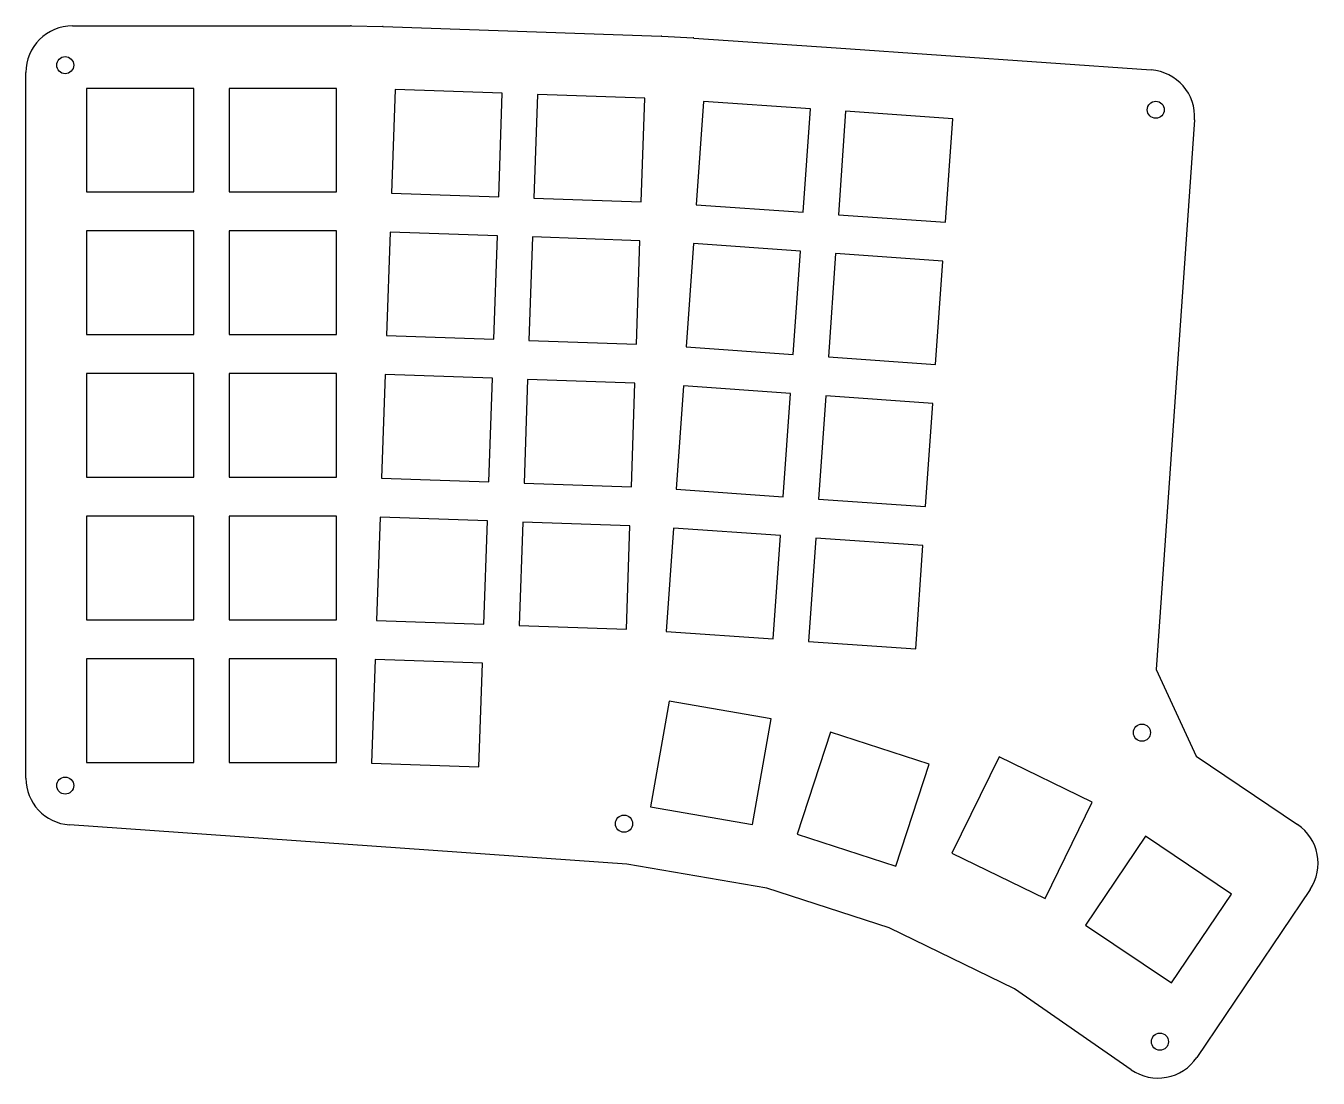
# Model space of a CAD drawing. Header units: millimetres. Extents: x 35 to 209, y -199 to -58.
import ezdxf

# ---------------------------------------------------------------- set-up
doc = ezdxf.new("R2010")
doc.units = ezdxf.units.MM

msp = doc.modelspace()

# ---------------------------------------------------------------- linework, layer by layer
for p, q in [((40.9, -57.8), (78.3, -57.8)), ((78.43, -57.8), (82.63, -57.89)), ((82.72, -57.89), (120.1, -59.19)), ((120.23, -59.2), (124.43, -59.43)), ((124.52, -59.44), (143.67, -60.78)), ((143.67, -60.78), (186.07, -63.74)), ((34.6, -159.1), (34.6, -64.1)), ((57.23, -66.22), (42.77, -66.22)), ((42.77, -66.22), (42.77, -80.17)), ((57.23, -80.17), (57.23, -66.22)), ((76.42, -66.22), (61.98, -66.22)), ((61.98, -66.22), (61.98, -80.17)), ((76.42, -80.17), (76.42, -66.22)), ((84.3, -66.37), (83.82, -80.32)), ((98.74, -66.88), (84.3, -66.37)), ((98.26, -80.82), (98.74, -66.88)), ((103.49, -67.04), (103, -80.99)), ((117.93, -67.55), (103.49, -67.04)), ((117.45, -81.49), (117.93, -67.55)), ((125.8, -67.97), (124.83, -81.89)), ((140.22, -68.98), (125.8, -67.97)), ((139.24, -82.9), (140.22, -68.98)), ((144.95, -69.31), (143.98, -83.23)), ((159.37, -70.32), (144.95, -69.31)), ((158.4, -84.24), (159.37, -70.32)), ((191.91, -70.46), (186.74, -144.46)), ((42.77, -80.17), (57.23, -80.17)), ((61.98, -80.17), (76.42, -80.17)), ((83.82, -80.32), (98.26, -80.82)), ((103, -80.99), (117.45, -81.49)), ((124.83, -81.89), (139.24, -82.9)), ((143.98, -83.23), (158.4, -84.24)), ((57.23, -85.42), (42.77, -85.42)), ((42.77, -85.42), (42.77, -99.38)), ((57.23, -99.38), (57.23, -85.42)), ((76.42, -85.42), (61.98, -85.42)), ((61.98, -85.42), (61.98, -99.38)), ((76.42, -99.38), (76.42, -85.42)), ((83.63, -85.56), (83.15, -99.5)), ((98.07, -86.07), (83.63, -85.56)), ((97.59, -100.01), (98.07, -86.07)), ((102.82, -86.23), (102.33, -100.17)), ((117.26, -86.74), (102.82, -86.23)), ((116.78, -100.68), (117.26, -86.74)), ((124.46, -87.13), (123.49, -101.04)), ((138.88, -88.13), (124.46, -87.13)), ((137.9, -102.05), (138.88, -88.13)), ((143.61, -88.46), (142.64, -102.38)), ((158.03, -89.47), (143.61, -88.46)), ((157.06, -103.39), (158.03, -89.47)), ((42.77, -99.38), (57.23, -99.38)), ((61.98, -99.38), (76.42, -99.38)), ((83.15, -99.5), (97.59, -100.01)), ((102.33, -100.17), (116.78, -100.68)), ((123.49, -101.04), (137.9, -102.05)), ((142.64, -102.38), (157.06, -103.39)), ((57.23, -104.62), (42.77, -104.62)), ((42.77, -104.62), (42.77, -118.58)), ((57.23, -118.58), (57.23, -104.62)), ((76.42, -104.62), (61.98, -104.62)), ((61.98, -104.62), (61.98, -118.58)), ((76.42, -118.58), (76.42, -104.62)), ((82.96, -104.75), (82.48, -118.69)), ((97.4, -105.25), (82.96, -104.75)), ((96.92, -119.2), (97.4, -105.25)), ((102.15, -105.42), (101.66, -119.36)), ((116.59, -105.92), (102.15, -105.42)), ((116.11, -119.87), (116.59, -105.92)), ((123.12, -106.28), (122.15, -120.19)), ((137.54, -107.29), (123.12, -106.28)), ((136.56, -121.2), (137.54, -107.29)), ((142.28, -107.62), (141.3, -121.53)), ((156.69, -108.63), (142.28, -107.62)), ((155.72, -122.54), (156.69, -108.63)), ((42.77, -118.58), (57.23, -118.58)), ((61.98, -118.58), (76.42, -118.58)), ((82.48, -118.69), (96.92, -119.2)), ((101.66, -119.36), (116.11, -119.87)), ((122.15, -120.19), (136.56, -121.2)), ((141.3, -121.53), (155.72, -122.54)), ((57.23, -123.83), (42.77, -123.83)), ((42.77, -123.83), (42.77, -137.78)), ((57.23, -137.78), (57.23, -123.83)), ((76.42, -123.83), (61.98, -123.83)), ((61.98, -123.83), (61.98, -137.78)), ((76.42, -137.78), (76.42, -123.83)), ((82.29, -123.94), (81.81, -137.88)), ((96.73, -124.44), (82.29, -123.94)), ((96.25, -138.38), (96.73, -124.44)), ((101.48, -124.61), (100.99, -138.55)), ((115.92, -125.11), (101.48, -124.61)), ((115.44, -139.05), (115.92, -125.11)), ((121.78, -125.43), (120.81, -139.35)), ((136.2, -126.44), (121.78, -125.43)), ((135.22, -140.36), (136.2, -126.44)), ((140.94, -126.77), (139.96, -140.69)), ((155.35, -127.78), (140.94, -126.77)), ((154.38, -141.7), (155.35, -127.78)), ((42.77, -137.78), (57.23, -137.78)), ((61.98, -137.78), (76.42, -137.78)), ((81.81, -137.88), (96.25, -138.38)), ((100.99, -138.55), (115.44, -139.05)), ((120.81, -139.35), (135.22, -140.36)), ((139.96, -140.69), (154.38, -141.7)), ((57.23, -143.03), (42.77, -143.03)), ((42.77, -143.03), (42.77, -156.97)), ((57.23, -156.97), (57.23, -143.03)), ((76.42, -143.03), (61.98, -143.03)), ((61.98, -143.03), (61.98, -156.97)), ((76.42, -156.97), (76.42, -143.03)), ((81.62, -143.13), (81.14, -157.07)), ((96.06, -143.63), (81.62, -143.13)), ((95.58, -157.57), (96.06, -143.63)), ((186.74, -144.46), (192.15, -156.14)), ((121.2, -148.71), (118.69, -162.94)), ((134.94, -151.13), (121.2, -148.71)), ((132.43, -165.36), (134.94, -151.13)), ((142.92, -152.91), (138.45, -166.65)), ((156.18, -157.22), (142.92, -152.91)), ((165.6, -156.21), (159.26, -169.2)), ((178.13, -162.33), (165.6, -156.21)), ((192.15, -156.14), (205.78, -165.34)), ((42.77, -156.97), (57.23, -156.97)), ((61.98, -156.97), (76.42, -156.97)), ((81.14, -157.07), (95.58, -157.57)), ((151.72, -170.96), (156.18, -157.22)), ((118.69, -162.94), (132.43, -165.36)), ((171.8, -175.31), (178.13, -162.33)), ((115.52, -170.68), (40.46, -165.38)), ((138.45, -166.65), (151.72, -170.96)), ((185.34, -166.9), (177.26, -178.88)), ((196.9, -174.7), (185.34, -166.9)), ((159.26, -169.2), (171.8, -175.31)), ((134.34, -173.91), (115.52, -170.68)), ((150.8, -179.26), (134.34, -173.91)), ((188.82, -186.68), (196.9, -174.7)), ((207.48, -174.08), (192.22, -196.72)), ((177.26, -178.88), (188.82, -186.68)), ((167.7, -187.47), (150.8, -179.26)), ((183.4, -198.37), (167.7, -187.47))]:
    msp.add_line(p, q)
for centre in [(39.9, -63.1), (186.7, -69.1), (184.84, -152.97), (39.9, -160.1), (115.12, -165.23), (187.26, -194.58)]:
    msp.add_circle(centre, 1.15)
for centre, start, end in [((40.9, -64.1), 90, 180), ((78.3, -64.1), 88.845, 90), ((82.5, -64.18), 88, 88.845), ((119.88, -65.49), 86.845, 88), ((124.08, -65.72), 86, 86.845), ((185.63, -70.03), 356, 446), ((40.9, -159.1), 180, 265.9632), ((202.26, -170.56), 326, 416), ((186.99, -193.19), 235.2448, 326)]:
    msp.add_arc(centre, 6.3, start, end)

doc.saveas('drawing.dxf')
